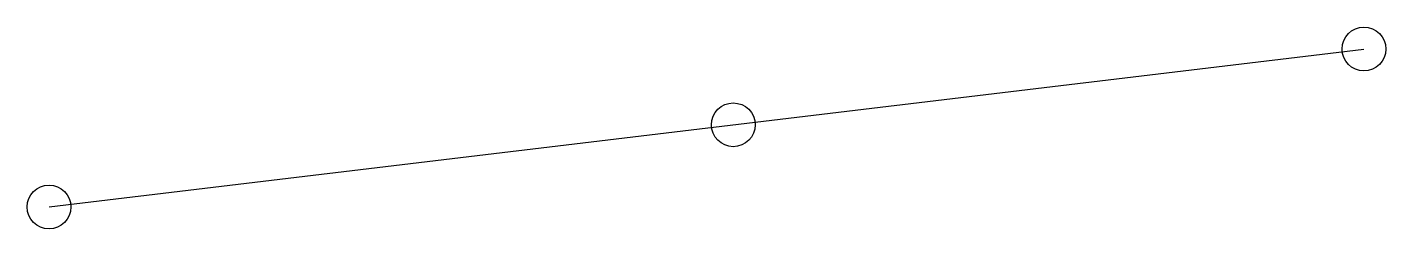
# Model space of a CAD drawing. Header units: millimetres. Extents: x 887 to 2749, y 2453 to 2730.
import ezdxf

# ---------------------------------------------------------------- set-up
doc = ezdxf.new("R2010")
doc.units = ezdxf.units.MM

msp = doc.modelspace()

# ---------------------------------------------------------------- linework, layer by layer
msp.add_line((917, 2483.5), (2718.8, 2699.9))
for centre in [(2718.8, 2699.9), (1854.6, 2596.1), (917, 2483.5)]:
    msp.add_circle(centre, 30)

doc.saveas('drawing.dxf')
